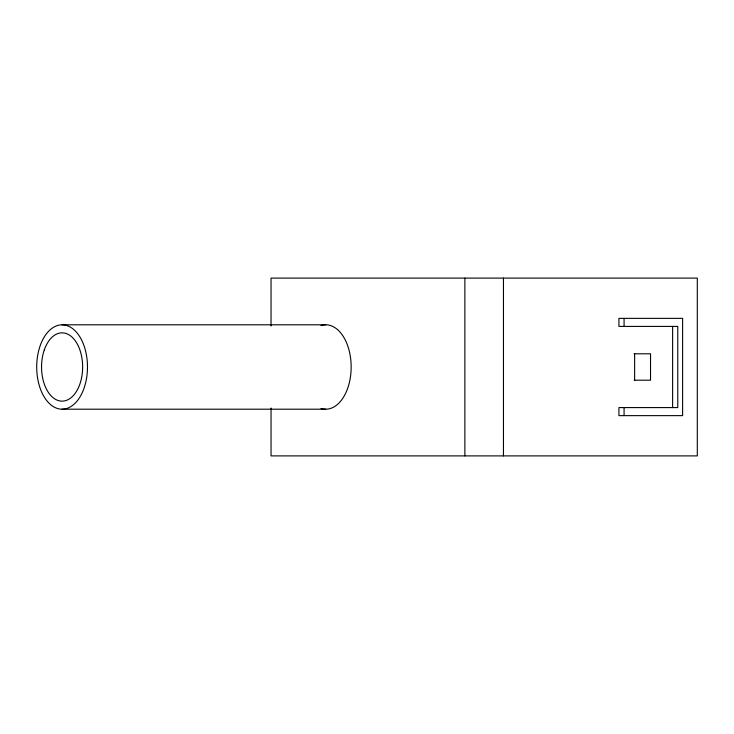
<?xml version="1.0" encoding="UTF-8"?>
<svg xmlns="http://www.w3.org/2000/svg" width="734" height="734" viewBox="0 0 734 734"><rect width="100%" height="100%" fill="white"/><g stroke="black" fill="none" stroke-linecap="round" stroke-linejoin="round"><path stroke-width="1.1" d="M62.096 324.804L325.758 324.804M634.13 353.797L650.526 353.797L650.526 380.203L634.13 380.203M62.096 409.196A42.196 25.396 90 0 0 84.08 345.907A42.196 25.396 90 0 0 40.104 345.907A42.196 25.396 90 0 0 62.096 409.196L325.758 409.196M672.619 326.419L672.619 407.581M634.626 353.797L634.626 380.203M624.074 318.363L624.074 326.419M624.074 407.581L624.074 415.637M503.46 278.103L503.46 455.897M464.879 278.103L464.879 455.897M271.039 325.969L271.039 278.103L697.3 278.103L697.3 455.897L271.039 455.897L271.039 408.031M320.997 325.557A42.196 25.396 90 0 1 351.155 367A42.196 25.396 90 0 1 320.997 408.443M682.611 318.363L618.927 318.363L618.927 326.419L677.766 326.419L677.766 407.581L618.927 407.581L618.927 415.637L682.611 415.637L682.611 318.363M44.297 349.925A34.14 20.543 90 0 0 62.096 401.14A34.14 20.543 90 0 0 79.887 349.925A34.14 20.543 90 0 0 44.297 349.925"/></g></svg>
